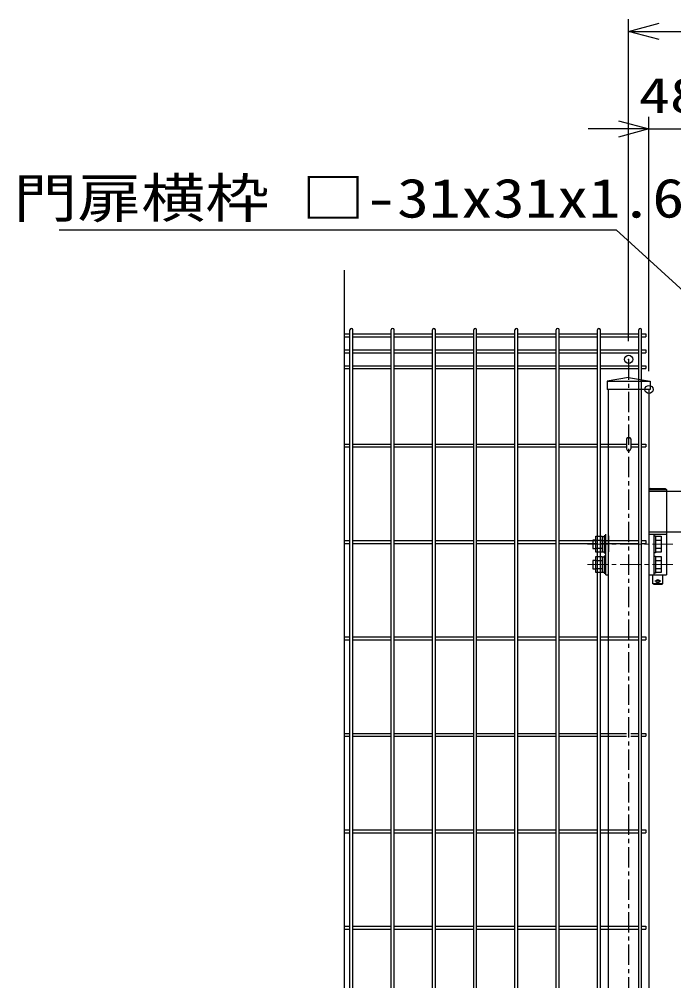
# Model space of a CAD drawing. Units: millimetres, scale not verified. Extents: x -4425 to 4425, y -3150 to 3150.
# Drawn here: x -280 to 526, y 213 to 1396 of the extents above; entities that cross this region are included whole.
import ezdxf
from ezdxf.enums import TextEntityAlignment as Align

# ---------------------------------------------------------------- set-up
doc = ezdxf.new("R2010")
doc.units = ezdxf.units.MM
doc.header["$LTSCALE"] = 20
doc.header["$PDMODE"] = 32
doc.header["$PDSIZE"] = 10
doc.linetypes.add('USER1', pattern=[2, 1.25, -0.25, 0.25, -0.25])
for name, color, linetype, lineweight in [('0-1_0', 7, 'Continuous', 25), ('0-2_外形線', 7, 'Continuous', 25), ('0-3_軸線', 1, 'USER1', 9), ('0-5_寸法', 4, 'Continuous', 25), ('0-8_J200', 3, 'Continuous', 25), ('0-A_LAYER04', 1, 'USER1', 25), ('0-B_EXTCNT-L', 4, 'Continuous', 25), ('0-C_LAYER15', 1, 'Continuous', 25), ('1-2_PRTLST-S', 7, 'Continuous', 25), ('1-3_丁番', 3, 'Continuous', 25), ('1-7_Jﾊﾟﾈﾙ', 6, 'Continuous', 25), ('1-9_LAYER12', 3, 'Continuous', 25)]:
    doc.layers.add(name, color=color, linetype=linetype, lineweight=lineweight)
doc.layers.add('0-6_DEFPOINTS', color=7, linetype='Continuous')
doc.styles.add('ＭＳ ゴシック', font='')
doc.styles.get('ＭＳ ゴシック').set_extended_font_data('MS Gothic')

# ---------------------------------------------------------------- blocks, each defined once
blk = doc.blocks.new('_Open30')
at = {"layer": '0-5_寸法'}
blk.add_line((0, 0), (-20, 0), dxfattribs=at)
blk.add_lwpolyline([(-20, 5.36), (0, 0), (-20, -5.36)], dxfattribs=at)

msp = doc.modelspace()

# ---------------------------------------------------------------- linework, layer by layer
at = {"layer": '0-1_0'}
msp.add_ellipse((470.39, 879.45), major_axis=(-2.6, 0), ratio=0.649974, start_param=3.1415927, end_param=6.2831853, dxfattribs=at)
at = {"layer": '0-2_外形線'}
for p, q in [((443.89, 950.3), (443.89, 940.3)), ((443.89, 950.3), (454.39, 950.3)), ((470.39, 954.97), (496.89, 950.3)), ((496.89, 950.3), (496.89, 940.3)), ((496.89, 940.3), (443.89, 940.3)), ((445.39, -1284.7), (445.39, 940.3)), ((495.39, 940.3), (495.39, -1284.7))]:
    msp.add_line(p, q, dxfattribs=at)
msp.add_lwpolyline([(470.39, 954.97), (443.89, 950.3), (496.89, 950.3)], dxfattribs=at)
at = {"layer": '0-3_軸線'}
for p, q in [((524.85, 749.8), (419.58, 749.8)), ((524.85, 724.8), (419.58, 724.8))]:
    msp.add_line(p, q, dxfattribs=at)
at = {"layer": '0-6_DEFPOINTS'}
for p in [(470.39, 977.27), (495.39, 940.3)]:
    msp.add_point(p, dxfattribs=at)
at = {"layer": '0-8_J200'}
for p, q in [((127.4, -952.9), (127.4, 1013.5)), ((131, -952.9), (131, 1013.5)), ((131, 1008.67), (178.17, 1008.67)), ((178.17, -952.9), (178.17, 1013.5)), ((181.77, -952.9), (181.77, 1013.5)), ((181.77, 1008.67), (228.94, 1008.67)), ((228.94, -952.9), (228.94, 1013.5)), ((232.54, -952.9), (232.54, 1013.5)), ((232.54, 1008.67), (279.71, 1008.67)), ((279.71, -952.9), (279.71, 1013.5)), ((283.31, -952.9), (283.31, 1013.5)), ((283.31, 1008.67), (330.48, 1008.67)), ((330.48, -952.9), (330.48, 1013.5)), ((334.08, -952.9), (334.08, 1013.5)), ((334.08, 1008.67), (381.25, 1008.67)), ((381.25, -952.9), (381.25, 1013.5)), ((384.85, -952.9), (384.85, 1013.5)), ((384.85, 1008.67), (432.02, 1008.67)), ((432.02, -952.9), (432.02, 1013.5)), ((435.62, -952.9), (435.62, 1013.5)), ((435.62, 1008.67), (482.79, 1008.67)), ((482.79, -952.9), (482.79, 1013.5)), ((486.39, -952.9), (486.39, 1013.5)), ((486.39, 1008.67), (491.59, 1008.67)), ((491.59, 1008.67), (491.59, 1005.07)), ((131, 1005.07), (178.17, 1005.07)), ((181.77, 1005.07), (228.94, 1005.07)), ((232.54, 1005.07), (279.71, 1005.07)), ((283.31, 1005.07), (330.48, 1005.07)), ((334.08, 1005.07), (381.25, 1005.07)), ((384.85, 1005.07), (432.02, 1005.07)), ((435.62, 1005.07), (482.79, 1005.07)), ((486.39, 1005.07), (491.59, 1005.07)), ((131, 989.1), (178.17, 989.1)), ((131, 985.5), (178.17, 985.5)), ((181.77, 989.1), (228.94, 989.1)), ((181.77, 985.5), (228.94, 985.5)), ((232.54, 989.1), (279.71, 989.1)), ((232.54, 985.5), (279.71, 985.5)), ((283.31, 989.1), (330.48, 989.1)), ((283.31, 985.5), (330.48, 985.5)), ((334.08, 989.1), (381.25, 989.1)), ((334.08, 985.5), (381.25, 985.5)), ((384.85, 989.1), (432.02, 989.1)), ((384.85, 985.5), (432.02, 985.5)), ((435.62, 989.1), (482.79, 989.1)), ((435.62, 985.5), (482.79, 985.5)), ((486.39, 989.1), (491.59, 989.1)), ((486.39, 985.5), (491.59, 985.5)), ((491.59, 989.1), (491.59, 985.5)), ((131, 969.52), (178.17, 969.52)), ((131, 965.92), (178.17, 965.92)), ((181.77, 969.52), (228.94, 969.52)), ((181.77, 965.92), (228.94, 965.92)), ((232.54, 969.52), (279.71, 969.52)), ((232.54, 965.92), (279.71, 965.92)), ((283.31, 969.52), (330.48, 969.52)), ((283.31, 965.92), (330.48, 965.92)), ((334.08, 969.52), (381.25, 969.52)), ((334.08, 965.92), (381.25, 965.92)), ((384.85, 969.52), (432.02, 969.52)), ((384.85, 965.92), (432.02, 965.92)), ((435.62, 969.52), (482.79, 969.52)), ((435.62, 965.92), (482.79, 965.92)), ((486.39, 969.52), (491.59, 969.52)), ((486.39, 965.92), (491.59, 965.92)), ((491.59, 969.52), (491.59, 965.92)), ((131, 754.45), (178.17, 754.45)), ((131, 750.85), (178.17, 750.85)), ((181.77, 754.45), (228.94, 754.45)), ((181.77, 750.85), (228.94, 750.85)), ((232.54, 754.45), (279.71, 754.45)), ((232.54, 750.85), (279.71, 750.85)), ((283.31, 754.45), (330.48, 754.45)), ((283.31, 750.85), (330.48, 750.85)), ((334.08, 754.45), (381.25, 754.45)), ((334.08, 750.85), (381.25, 750.85)), ((384.85, 754.45), (432.02, 754.45)), ((384.85, 750.85), (432.02, 750.85)), ((435.62, 754.45), (482.79, 754.45)), ((435.62, 750.85), (482.79, 750.85)), ((486.39, 754.45), (491.59, 754.45)), ((486.39, 750.85), (491.59, 750.85)), ((491.59, 754.45), (491.59, 750.85)), ((131, 635.81), (178.17, 635.81)), ((131, 632.21), (178.17, 632.21)), ((181.77, 635.81), (228.94, 635.81)), ((181.77, 632.21), (228.94, 632.21)), ((232.54, 635.81), (279.71, 635.81)), ((232.54, 632.21), (279.71, 632.21)), ((283.31, 635.81), (330.48, 635.81)), ((283.31, 632.21), (330.48, 632.21)), ((334.08, 635.81), (381.25, 635.81)), ((334.08, 632.21), (381.25, 632.21)), ((384.85, 635.81), (432.02, 635.81)), ((384.85, 632.21), (432.02, 632.21)), ((435.62, 635.81), (482.79, 635.81)), ((435.62, 632.21), (482.79, 632.21)), ((486.39, 635.81), (491.59, 635.81)), ((486.39, 632.21), (491.59, 632.21)), ((491.59, 635.81), (491.59, 632.21)), ((131, 398.53), (178.17, 398.53)), ((131, 394.93), (178.17, 394.93)), ((181.77, 398.53), (228.94, 398.53)), ((181.77, 394.93), (228.94, 394.93)), ((232.54, 398.53), (279.71, 398.53)), ((232.54, 394.93), (279.71, 394.93)), ((283.31, 398.53), (330.48, 398.53)), ((283.31, 394.93), (330.48, 394.93)), ((334.08, 398.53), (381.25, 398.53)), ((334.08, 394.93), (381.25, 394.93)), ((384.85, 398.53), (432.02, 398.53)), ((384.85, 394.93), (432.02, 394.93)), ((435.62, 398.53), (482.79, 398.53)), ((435.62, 394.93), (482.79, 394.93)), ((486.39, 398.53), (491.59, 398.53)), ((486.39, 394.93), (491.59, 394.93)), ((491.59, 398.53), (491.59, 394.93)), ((131, 279.88), (178.17, 279.88)), ((131, 276.28), (178.17, 276.28)), ((181.77, 279.88), (228.94, 279.88)), ((181.77, 276.28), (228.94, 276.28)), ((232.54, 279.88), (279.71, 279.88)), ((232.54, 276.28), (279.71, 276.28)), ((283.31, 279.88), (330.48, 279.88)), ((283.31, 276.28), (330.48, 276.28)), ((334.08, 279.88), (381.25, 279.88)), ((334.08, 276.28), (381.25, 276.28)), ((384.85, 279.88), (432.02, 279.88)), ((384.85, 276.28), (432.02, 276.28)), ((435.62, 279.88), (482.79, 279.88)), ((435.62, 276.28), (482.79, 276.28)), ((486.39, 279.88), (491.59, 279.88)), ((486.39, 276.28), (491.59, 276.28)), ((491.59, 279.88), (491.59, 276.28))]:
    msp.add_line(p, q, dxfattribs=at)
for centre in [(129.2, 1013.5), (179.97, 1013.5), (230.74, 1013.5), (281.51, 1013.5), (332.28, 1013.5), (383.05, 1013.5), (433.82, 1013.5), (484.59, 1013.5)]:
    msp.add_arc(centre, 1.8, 0, 180, dxfattribs=at)
at = {"layer": '0-A_LAYER04'}
msp.add_line((470.39, 977.27), (470.39, -1380.96), dxfattribs=at)
at = {"layer": '0-B_EXTCNT-L'}
msp.add_line((120.39, 1086.87), (120.39, -1280.93), dxfattribs=at)
at = {"layer": '0-C_LAYER15'}
for p, q in [((470.39, 999.77), (470.39, 1395.71)), ((495.39, 962.8), (495.39, 1275.71))]:
    msp.add_line(p, q, dxfattribs=at)
at = {"layer": '0-C_LAYER15', "color": 2}
for p, q in [((507.89, 1380.71), (2772.89, 1380.71)), ((457.89, 1260.71), (420.39, 1260.71)), ((495.39, 1260.71), (543.39, 1260.71))]:
    msp.add_line(p, q, dxfattribs=at)
at = {"layer": '1-2_PRTLST-S'}
for p, q in [((467.79, 879.47), (467.79, 867.3)), ((472.99, 879.47), (472.99, 867.3))]:
    msp.add_line(p, q, dxfattribs=at)
msp.add_arc((470.39, 867.3), 2.6, 180, 0, dxfattribs=at)
at = {"layer": '1-3_丁番'}
for p, q in [((495.39, 817.3), (495.39, 762.3)), ((497.24, 818.3), (515.24, 818.3)), ((515.24, 818.3), (517.09, 817.3)), ((517.09, 817.3), (517.09, 762.3)), ((495.39, 815.3), (543.39, 815.3)), ((429.89, 759.61), (437.89, 759.61)), ((429.89, 739.98), (429.89, 759.61)), ((437.89, 759.61), (437.89, 739.98)), ((440.39, 759), (437.89, 759)), ((442.39, 760.3), (440.39, 760.3)), ((440.39, 760.3), (440.39, 739.3)), ((442.39, 712.3), (442.39, 762.3)), ((445.39, 760.3), (445.39, 740.6)), ((495.39, 765.3), (543.39, 765.3)), ((495.39, 762.3), (495.39, 712.3)), ((495.39, 762.3), (517.09, 762.3)), ((495.39, 760.3), (495.39, 739.3)), ((501.39, 762.3), (501.39, 712.3)), ((501.39, 760.3), (503.39, 760.3)), ((503.39, 760.3), (503.39, 739.3)), ((503.39, 759.61), (510.39, 759.61)), ((510.39, 759.61), (510.39, 739.98)), ((517.09, 762.3), (517.09, 712.3)), ((429.89, 754.8), (426.39, 754.8)), ((429.89, 754.7), (437.89, 754.7)), ((503.39, 754.7), (510.39, 754.7)), ((429.89, 744.89), (437.89, 744.89)), ((437.89, 739.98), (429.89, 739.98)), ((429.89, 714.98), (429.89, 734.61)), ((429.89, 734.61), (437.89, 734.61)), ((437.89, 740.6), (440.39, 740.6)), ((437.89, 734.61), (437.89, 714.98)), ((440.39, 734), (437.89, 734)), ((440.39, 739.3), (442.39, 739.3)), ((440.39, 735.3), (440.39, 714.3)), ((442.39, 735.3), (440.39, 735.3)), ((503.39, 739.3), (501.39, 739.3)), ((501.39, 735.3), (503.39, 735.3)), ((503.39, 744.89), (510.39, 744.89)), ((510.39, 739.98), (503.39, 739.98)), ((503.39, 735.3), (503.39, 714.3)), ((503.39, 734.61), (510.39, 734.61)), ((510.39, 734.61), (510.39, 714.98)), ((429.89, 729.8), (426.39, 729.8)), ((429.89, 729.7), (437.89, 729.7)), ((503.39, 729.7), (510.39, 729.7)), ((429.89, 719.89), (437.89, 719.89)), ((437.89, 714.98), (429.89, 714.98)), ((437.89, 715.6), (440.39, 715.6)), ((440.39, 714.3), (442.39, 714.3)), ((442.39, 712.3), (445.39, 712.3)), ((495.39, 712.3), (517.09, 712.3)), ((500.24, 701.3), (500.24, 712.3)), ((503.39, 714.3), (501.39, 714.3)), ((503.39, 719.89), (510.39, 719.89)), ((510.39, 714.98), (503.39, 714.98)), ((512.24, 712.3), (512.24, 701.3)), ((512.24, 701.3), (500.24, 701.3)), ((511.69, 700.3), (500.79, 700.3)), ((510.08, 704.3), (502.41, 704.3)), ((512.24, 701.3), (511.69, 700.3))]:
    msp.add_line(p, q, dxfattribs=at)
for points in [[(497.24, 818.3), (495.39, 817.3), (517.09, 817.3)], [(426.39, 754.8), (426.39, 744.8), (429.89, 744.8)], [(426.39, 729.8), (426.39, 719.8), (429.89, 719.8)]]:
    msp.add_lwpolyline(points, dxfattribs=at)
msp.add_circle((506.24, 704.3), 2, dxfattribs=at)
at = {"layer": '1-7_Jﾊﾟﾈﾙ'}
for p, q in [((120.39, 1008.67), (127.4, 1008.67)), ((120.39, 1005.07), (127.4, 1005.07)), ((120.39, 989.1), (127.4, 989.1)), ((120.39, 985.5), (127.4, 985.5)), ((120.39, 969.52), (127.4, 969.52)), ((120.39, 965.92), (127.4, 965.92)), ((120.39, 873.1), (127.4, 873.1)), ((120.39, 869.5), (127.4, 869.5)), ((131, 873.1), (178.17, 873.1)), ((131, 869.5), (178.17, 869.5)), ((181.77, 873.1), (228.94, 873.1)), ((181.77, 869.5), (228.94, 869.5)), ((232.54, 873.1), (279.71, 873.1)), ((232.54, 869.5), (279.71, 869.5)), ((283.31, 873.1), (330.48, 873.1)), ((283.31, 869.5), (330.48, 869.5)), ((334.08, 873.1), (381.25, 873.1)), ((334.08, 869.5), (381.25, 869.5)), ((384.85, 873.1), (432.02, 873.1)), ((384.85, 869.5), (432.02, 869.5)), ((435.62, 873.1), (467.79, 873.1)), ((435.62, 869.5), (467.79, 869.5)), ((472.99, 873.1), (482.79, 873.1)), ((472.99, 869.5), (482.79, 869.5)), ((486.39, 873.1), (491.59, 873.1)), ((486.39, 869.5), (491.59, 869.5)), ((491.59, 873.1), (491.59, 869.5)), ((120.39, 754.45), (127.4, 754.45)), ((120.39, 750.85), (127.4, 750.85)), ((120.39, 635.81), (127.4, 635.81)), ((120.39, 632.21), (127.4, 632.21)), ((120.39, 517.17), (127.4, 517.17)), ((120.39, 513.57), (127.4, 513.57)), ((131, 517.17), (178.17, 517.17)), ((131, 513.57), (178.17, 513.57)), ((181.77, 517.17), (228.94, 517.17)), ((181.77, 513.57), (228.94, 513.57)), ((232.54, 517.17), (279.71, 517.17)), ((232.54, 513.57), (279.71, 513.57)), ((283.31, 517.17), (330.48, 517.17)), ((283.31, 513.57), (330.48, 513.57)), ((334.08, 517.17), (381.25, 517.17)), ((334.08, 513.57), (381.25, 513.57)), ((384.85, 517.17), (432.02, 517.17)), ((384.85, 513.57), (432.02, 513.57)), ((435.62, 517.17), (467.79, 517.17)), ((435.62, 513.57), (467.79, 513.57)), ((472.99, 517.17), (482.79, 517.17)), ((472.99, 513.57), (482.79, 513.57)), ((486.39, 517.17), (491.59, 517.17)), ((486.39, 513.57), (491.59, 513.57)), ((491.59, 517.17), (491.59, 513.57)), ((120.39, 398.53), (127.4, 398.53)), ((120.39, 394.93), (127.4, 394.93)), ((120.39, 279.88), (127.4, 279.88)), ((120.39, 276.28), (127.4, 276.28))]:
    msp.add_line(p, q, dxfattribs=at)
at = {"layer": '1-9_LAYER12'}
msp.add_lwpolyline([(-230.48, 1136.5), (455.09, 1136.5), (754.91, 863.41)], dxfattribs=at)

# ---------------------------------------------------------------- block references
at = {"layer": '0-C_LAYER15', "xscale": 1.875, "yscale": 1.875, "rotation": 180}
msp.add_blockref('_Open30', (470.39, 1380.71), dxfattribs=at)
at = {"layer": '0-C_LAYER15', "xscale": 1.875, "yscale": 1.875}
msp.add_blockref('_Open30', (495.39, 1260.71), dxfattribs=at)

# ---------------------------------------------------------------- texts
at = {"layer": '0-C_LAYER15', "color": 3, "style": 'ＭＳ ゴシック', "width": 1.3}
msp.add_text('48', height=43.26, dxfattribs=at).set_placement((482.96, 1267.39), align=Align.BOTTOM_LEFT)
at = {"layer": '1-9_LAYER12', "style": 'ＭＳ ゴシック', "width": 1.2}
msp.add_text('門扉横枠 □-31x31x1.6', height=48.11, dxfattribs=at).set_placement((-286.91, 1137.25), align=Align.BOTTOM_LEFT)

doc.saveas('drawing.dxf')
